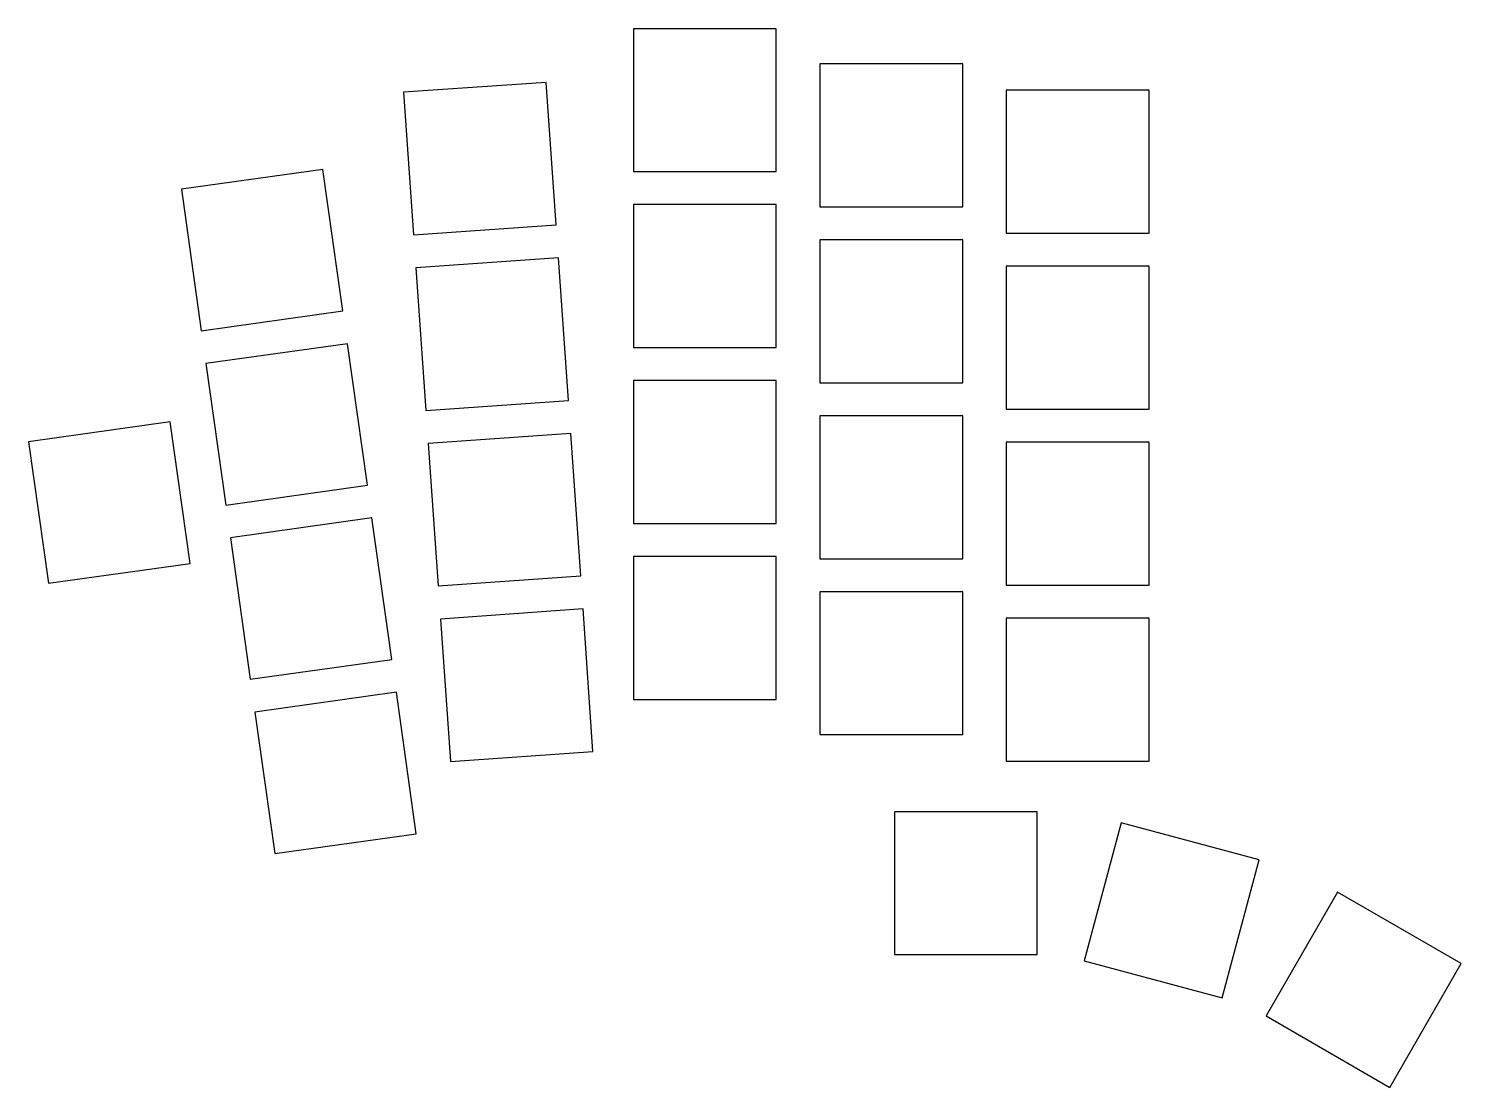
# Model space of a CAD drawing. Header units: millimetres. Extents: x 37 to 176, y -123 to -21.
import ezdxf

# ---------------------------------------------------------------- set-up
doc = ezdxf.new("R2010")
doc.units = ezdxf.units.MM

msp = doc.modelspace()

# ---------------------------------------------------------------- linework, layer by layer
at = {"linetype": 'CONTINUOUS'}
for p, q in [((109.67, -20.55), (95.87, -20.55)), ((95.87, -20.55), (95.87, -34.35)), ((109.67, -34.35), (109.67, -20.55)), ((127.67, -23.95), (113.87, -23.95)), ((113.87, -23.95), (113.87, -37.75)), ((127.67, -37.75), (127.67, -23.95)), ((87.45, -25.74), (73.68, -26.7)), ((88.41, -39.5), (87.45, -25.74)), ((73.68, -26.7), (74.65, -40.47)), ((145.67, -26.5), (131.87, -26.5)), ((131.87, -26.5), (131.87, -40.3)), ((145.67, -40.3), (145.67, -26.5)), ((65.89, -34.15), (52.22, -36.07)), ((67.81, -47.81), (65.89, -34.15)), ((95.87, -34.35), (109.67, -34.35)), ((52.22, -36.07), (54.14, -49.73)), ((109.67, -37.55), (95.87, -37.55)), ((95.87, -37.55), (95.87, -51.35)), ((109.67, -51.35), (109.67, -37.55)), ((113.87, -37.75), (127.67, -37.75)), ((74.65, -40.47), (88.41, -39.5)), ((127.67, -40.95), (113.87, -40.95)), ((113.87, -40.95), (113.87, -54.75)), ((127.67, -54.75), (127.67, -40.95)), ((131.87, -40.3), (145.67, -40.3)), ((88.64, -42.7), (74.87, -43.66)), ((89.6, -56.46), (88.64, -42.7)), ((74.87, -43.66), (75.83, -57.43)), ((145.67, -43.5), (131.87, -43.5)), ((131.87, -43.5), (131.87, -57.3)), ((145.67, -57.3), (145.67, -43.5)), ((54.14, -49.73), (67.81, -47.81)), ((68.26, -50.98), (54.59, -52.9)), ((70.18, -64.65), (68.26, -50.98)), ((95.87, -51.35), (109.67, -51.35)), ((54.59, -52.9), (56.51, -66.57)), ((109.67, -54.55), (95.87, -54.55)), ((95.87, -54.55), (95.87, -68.35)), ((109.67, -68.35), (109.67, -54.55)), ((113.87, -54.75), (127.67, -54.75)), ((75.83, -57.43), (89.6, -56.46)), ((127.67, -57.95), (113.87, -57.95)), ((113.87, -57.95), (113.87, -71.75)), ((127.67, -71.75), (127.67, -57.95)), ((131.87, -57.3), (145.67, -57.3)), ((51.14, -58.54), (37.47, -60.46)), ((53.06, -72.2), (51.14, -58.54)), ((37.47, -60.46), (39.4, -74.12)), ((89.82, -59.65), (76.06, -60.62)), ((76.06, -60.62), (77.02, -74.38)), ((90.79, -73.42), (89.82, -59.65)), ((145.67, -60.5), (131.87, -60.5)), ((131.87, -60.5), (131.87, -74.3)), ((145.67, -74.3), (145.67, -60.5)), ((56.51, -66.57), (70.18, -64.65)), ((70.62, -67.82), (56.96, -69.74)), ((72.54, -81.48), (70.62, -67.82)), ((95.87, -68.35), (109.67, -68.35)), ((56.96, -69.74), (58.88, -83.4)), ((109.67, -71.55), (95.87, -71.55)), ((95.87, -71.55), (95.87, -85.35)), ((109.67, -85.35), (109.67, -71.55)), ((113.87, -71.75), (127.67, -71.75)), ((39.4, -74.12), (53.06, -72.2)), ((77.02, -74.38), (90.79, -73.42)), ((131.87, -74.3), (145.67, -74.3)), ((127.67, -74.95), (113.87, -74.95)), ((113.87, -74.95), (113.87, -88.75)), ((127.67, -88.75), (127.67, -74.95)), ((91.01, -76.61), (77.24, -77.58)), ((91.97, -90.38), (91.01, -76.61)), ((77.24, -77.58), (78.21, -91.34)), ((145.67, -77.5), (131.87, -77.5)), ((131.87, -77.5), (131.87, -91.3)), ((145.67, -91.3), (145.67, -77.5)), ((58.88, -83.4), (72.54, -81.48)), ((72.99, -84.65), (59.32, -86.57)), ((74.91, -98.32), (72.99, -84.65)), ((95.87, -85.35), (109.67, -85.35)), ((59.32, -86.57), (61.24, -100.24)), ((113.87, -88.75), (127.67, -88.75)), ((78.21, -91.34), (91.97, -90.38)), ((131.87, -91.3), (145.67, -91.3)), ((134.87, -96.2), (121.07, -96.2)), ((121.07, -96.2), (121.07, -110)), ((134.87, -110), (134.87, -96.2)), ((142.98, -97.27), (139.41, -110.6)), ((156.31, -100.84), (142.98, -97.27)), ((61.24, -100.24), (74.91, -98.32)), ((152.74, -114.17), (156.31, -100.84)), ((163.87, -103.97), (156.97, -115.92)), ((175.82, -110.87), (163.87, -103.97)), ((121.07, -110), (134.87, -110)), ((139.41, -110.6), (152.74, -114.17)), ((168.92, -122.82), (175.82, -110.87)), ((156.97, -115.92), (168.92, -122.82))]:
    msp.add_line(p, q, dxfattribs=at)

doc.saveas('drawing.dxf')
